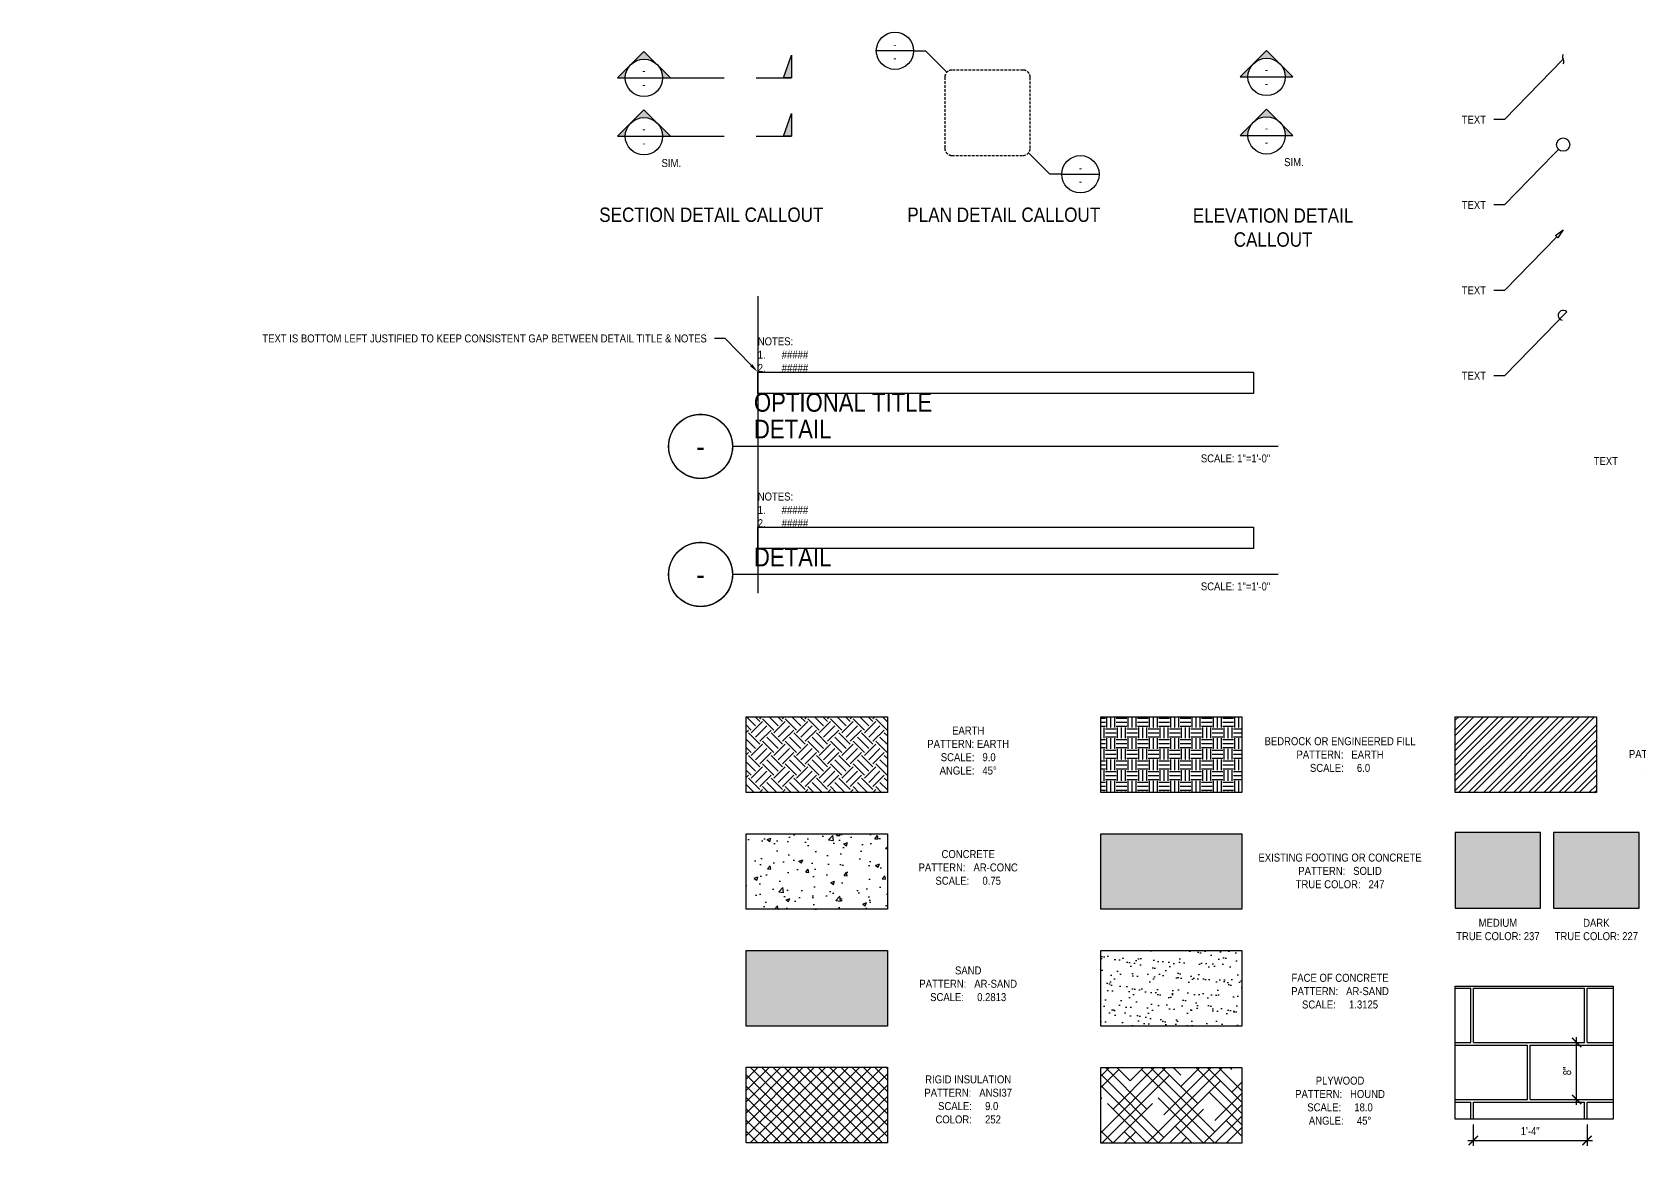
# Model space of a CAD drawing. Header units: inches. Extents: x -2661 to 42767, y -1222 to 9099.
# Drawn here: x 15512.8 to 15738.8, y 1473.1 to 1629.7 of the extents above; entities that cross this region are included whole.
import ezdxf
from ezdxf import colors
from ezdxf.entities.mleader import LeaderData, LeaderLine
from ezdxf.enums import TextEntityAlignment as Align
from ezdxf.math import Vec2, Vec3

# ---------------------------------------------------------------- set-up
doc = ezdxf.new("R2010")
doc.units = ezdxf.units.IN
doc.header["$LTSCALE"] = 12
doc.header["$MEASUREMENT"] = 0
doc.header["$PDMODE"] = 3
doc.linetypes.add('HIDDEN2', pattern=[0.1875, 0.125, -0.0625])
doc.linetypes.add('PHANTOM2', pattern=[1.25, 0.625, -0.125, 0.125, -0.125, 0.125, -0.125])
doc.layers.get('0').update_dxf_attribs({"linetype": 'CONTINUOUS'})
doc.layers.get('DefPoints').update_dxf_attribs({"color": 251, "linetype": 'CONTINUOUS'})
doc.layers.add('DESIGNER COMMENTS', color=221, linetype='CONTINUOUS', plot=False)
for name, color, linetype in [('S-ANNO-DIMS', 2, 'CONTINUOUS'), ('S-ANNO-NOTE', 4, 'CONTINUOUS'), ('S-ANNO-NOTE-EXIST', 251, 'CONTINUOUS'), ('S-ANNO-SYMB', 4, 'CONTINUOUS'), ('S-DETL-SYMB', 4, 'CONTINUOUS')]:
    doc.layers.add(name, color=color, linetype=linetype)
doc.layers.add('S-ANNO-NONPLOT', color=253, linetype='CONTINUOUS', plot=False, transparency=0.5)
for name, color, linetype, true_color, transparency in [('S-HATCH-SOIL', 7, 'CONTINUOUS', 0x8f8f8f, 0.8), ('S-POCHE-227', 7, 'CONTINUOUS', 0xe3e3e3, 0.8), ('S-POCHE-237', 7, 'CONTINUOUS', 0xededed, 0.8), ('S-POCHE-247', 7, 'CONTINUOUS', 0xf7f7f7, 0.8)]:
    doc.layers.add(name, color=color, linetype=linetype, true_color=true_color, transparency=transparency)
doc.layers.add('S-HATCH1', color=1, linetype='CONTINUOUS', transparency=0.5)
doc.layers.add('S-HATCH2', color=2, linetype='CONTINUOUS', transparency=0.5)
doc.styles.add('Arial', font='arial.ttf', dxfattribs={"width": 0.85})
doc.dimstyles.new('DIM-12_Se', dxfattribs={"dimscale": 12, "dimtxt": 0.09375, "dimasz": 0.109375, "dimexe": 0.0625, "dimexo": 0.0625, "dimgap": 0.0625, "dimtad": 1, "dimdec": 4, "dimzin": 11, "dimdsep": 46, "dimlunit": 4, "dimtxsty": 'Arial', "dimblk": 'ARCHTICK', "dimcen": 0.125, "dimdle": 0.0625, "dimclrd": 256, "dimclre": 256, "dimclrt": 4, "dimadec": 0, "dimazin": 0, "dimtfac": 0.75, "dimtdec": 4, "dimtmove": 0, "dimatfit": 3, "dimfxl": 1, "dimfrac": 1, "dimtolj": 1, "dimtzin": 0, "dimarcsym": 0})

# ---------------------------------------------------------------- blocks, each defined once
blk = doc.blocks.new('_Integral')
at = {"color": 0, "linetype": 'ByBlock', "lineweight": -2}
for centre, start, end in [((0.44, -0.09), 102, 168), ((-0.44, 0.09), 282, 348)]:
    blk.add_arc(centre, 0.454, start, end, dxfattribs=at)
blk = doc.blocks.new('_DotBlank')
at = {"color": 0, "lineweight": -2}
blk.add_line((-0.5, 0), (-1, 0), dxfattribs=at)
blk.add_circle((0, 0), 0.5, dxfattribs=at)
blk = doc.blocks.new('_ClosedBlank')
at = {"color": 0, "linetype": 'ByBlock', "lineweight": -2}
for p, q in [((-1, 0.17), (0, 0)), ((-1, 0.17), (-1, -0.17)), ((0, 0), (-1, -0.17))]:
    blk.add_line(p, q, dxfattribs=at)
blk = doc.blocks.new('ARROW-LOOP')
at = {"color": 0}
blk.add_lwpolyline([(-1.81, 0), (0.54, 0, 1.317177), (-0.46, -0.28)], format="xyb", dxfattribs=at)
blk = doc.blocks.new('_ARCHTICK')
at = {"color": 0, "linetype": 'ByBlock', "const_width": 0.15}
blk.add_lwpolyline([(-0.5, -0.5), (0.5, 0.5)], dxfattribs=at)
blk = doc.blocks.new('*D802')
at = {"layer": 'DefPoints', "color": 0, "transparency": 16777216}
for p in [(15715.4, 1476.85), (15731.4, 1476.85), (15731.4, 1473.85)]:
    blk.add_point(p, dxfattribs=at)
at = {"layer": 'S-ANNO-DIMS', "lineweight": -2, "transparency": 16777216}
for p, q in [((15715.4, 1476.1), (15715.4, 1473.1)), ((15731.4, 1476.1), (15731.4, 1473.1)), ((15714.65, 1473.85), (15732.15, 1473.85))]:
    blk.add_line(p, q, dxfattribs=at)
at = {"layer": 'S-ANNO-DIMS', "lineweight": -2, "transparency": 16777216, "xscale": 1.3125, "yscale": 1.3125, "zscale": 1.3125, "rotation": 180}
blk.add_blockref('_ARCHTICK', (15715.4, 1473.85), dxfattribs=at)
at = {"layer": 'S-ANNO-DIMS', "lineweight": -2, "transparency": 16777216, "xscale": 1.3125, "yscale": 1.3125, "zscale": 1.3125}
blk.add_blockref('_ARCHTICK', (15731.4, 1473.85), dxfattribs=at)
at = {"layer": 'S-ANNO-DIMS', "color": 4, "transparency": 16777216, "insert": (15723.4, 1475.17), "char_height": 1.125, "attachment_point": 5, "style": 'Arial'}
blk.add_mtext('\\A1;1\'-4"', dxfattribs=at)
blk = doc.blocks.new('*D803')
at = {"layer": 'DefPoints', "color": 0, "transparency": 16777216}
for p in [(15729.93, 1487.63), (15729.93, 1487.63), (15729.93, 1479.63)]:
    blk.add_point(p, dxfattribs=at)
at = {"layer": 'S-ANNO-DIMS', "lineweight": -2, "transparency": 16777216}
blk.add_line((15729.93, 1478.88), (15729.93, 1488.38), dxfattribs=at)
at = {"layer": 'S-ANNO-DIMS', "lineweight": -2, "transparency": 16777216, "xscale": 1.3125, "yscale": 1.3125, "zscale": 1.3125}
for p, rotation in [((15729.93, 1487.63), 90), ((15729.93, 1479.63), 270)]:
    blk.add_blockref('_ARCHTICK', p, dxfattribs=dict(at, rotation=rotation))
at = {"layer": 'S-ANNO-DIMS', "color": 4, "transparency": 16777216, "insert": (15728.61, 1483.63), "char_height": 1.125, "attachment_point": 5, "rotation": 90, "style": 'Arial'}
blk.add_mtext('\\A1;8"', dxfattribs=at)
blk = doc.blocks.new('*U545')
at = {"layer": 'S-ANNO-SYMB', "color": 4, "linetype": 'ByBlock'}
blk.add_lwpolyline([(-24, 20), (-24, -20, 0.414214), (-20, -24), (20, -24, 0.414214), (24, -20), (24, 20, 0.414214), (20, 24), (-20, 24, 0.414214)], format="xyb", close=True, dxfattribs=at)
blk = doc.blocks.new('*U642')
at = {"layer": 'S-ANNO-SYMB', "color": 4}
blk.add_lwpolyline([(-18.72, 12), (-39.7, 12)], dxfattribs=at)
at = {"layer": 'S-ANNO-SYMB', "color": 2}
blk.add_lwpolyline([(-18.72, 12), (-12, 12), (0, 0)], dxfattribs=at)
at = {"layer": 'S-ANNO-SYMB', "color": 4}
blk.add_circle((-29.21, 12), 10.49, dxfattribs=at)
at = {"layer": 'S-ANNO-NOTE', "style": 'Arial', "width": 0.85}
blk.add_attdef('DETAILNO.', text='', height=4.5, dxfattribs=at).set_placement((-29.21, 12), align=Align.BOTTOM_CENTER)
blk.add_attdef('SHEETNO.', text='', height=4.5, dxfattribs=at).set_placement((-29.21, 8), align=Align.MIDDLE_CENTER)
blk = doc.blocks.new('*U643')
at = {"layer": 'S-ANNO-SYMB', "color": 2}
blk.add_lwpolyline([(18.72, -12), (12, -12), (0, 0)], dxfattribs=at)
at = {"layer": 'S-ANNO-SYMB', "color": 4}
blk.add_lwpolyline([(18.72, -12), (39.7, -12)], dxfattribs=at)
blk.add_circle((29.21, -12), 10.49, dxfattribs=at)
at = {"layer": 'S-ANNO-NOTE', "style": 'Arial', "width": 0.85}
blk.add_attdef('DETAILNO.', text='', height=4.5, dxfattribs=at).set_placement((29.22, -12), align=Align.BOTTOM_CENTER)
blk.add_attdef('SHEETNO.', text='', height=4.5, dxfattribs=at).set_placement((29.01, -16), align=Align.MIDDLE_CENTER)
blk = doc.blocks.new('*U1251')
h = blk.add_hatch(color=256)
edge = h.paths.add_edge_path()
edge.add_line((0.219, 0), (0.309, 0))
edge.add_line((0.309, 0), (0, 0.309))
edge.add_line((0, 0.309), (-0.309, 0))
edge.add_line((-0.309, 0), (-0.219, 0))
edge.add_arc((0, 0), 0.219, 0, 180, ccw=False)
blk.add_line((-0.219, 0), (0.219, 0))
at = {"color": 0, "linetype": 'PHANTOM2'}
for p, q in [((0.312, 0), (0.938, 0)), ((1.316, 0), (1.729, 0))]:
    blk.add_line(p, q, dxfattribs=at)
blk.add_lwpolyline([(0.219, 0), (0.309, 0), (0, 0.309), (-0.309, 0), (-0.219, 0, -1)], format="xyb", close=True)
blk.add_lwpolyline([(1.633, 0), (1.729, 0.267), (1.729, 0)], close=True)
blk.add_circle((0, 0), 0.219)
blk.add_solid([(1.729, 0.267), (1.633, 0), (1.729, 0)])
at = {"style": 'Arial', "width": 0.85, "flags": 8}
blk.add_attdef('VIEWNUMBER', text='', height=0.0938, dxfattribs=at).set_placement((0, 0.011), align=Align.BOTTOM_CENTER)
blk.add_attdef('SHEETNUMBER', text='', height=0.0938, dxfattribs=at).set_placement((0, -0.032), align=Align.TOP_CENTER)
blk.add_attdef('SIM/TYP', (0.206, -0.36), '', height=0.0938, dxfattribs=at)
blk = doc.blocks.new('*U1252')
h = blk.add_hatch(color=256)
edge = h.paths.add_edge_path()
edge.add_line((0.219, 0), (0.309, 0))
edge.add_line((0.309, 0), (0, 0.309))
edge.add_line((0, 0.309), (-0.309, 0))
edge.add_line((-0.309, 0), (-0.219, 0))
edge.add_arc((0, 0), 0.219, 0, 180, ccw=False)
blk.add_line((-0.219, 0), (0.219, 0))
blk.add_lwpolyline([(0.219, 0), (0.309, 0), (0, 0.309), (-0.309, 0), (-0.219, 0, -1)], format="xyb", close=True)
blk.add_circle((0, 0), 0.219)
at = {"style": 'Arial', "width": 0.85, "flags": 8}
blk.add_attdef('VIEWNUMBER', text='', height=0.0938, dxfattribs=at).set_placement((0, 0.011), align=Align.BOTTOM_CENTER)
blk.add_attdef('SHEETNUMBER', text='', height=0.0938, dxfattribs=at).set_placement((0, -0.032), align=Align.TOP_CENTER)
blk = doc.blocks.new('*U654')
at = {"const_width": 0.188}
for points in [[(-4.5, 0, -1), (4.5, 0, 3.732051)], [(-4.5, 0, 1), (4.5, 0, -3.732051)]]:
    blk.add_lwpolyline(points, format="xyb", dxfattribs=at)
blk.add_lwpolyline([(4.5, 0), (81.21, 0)], dxfattribs=at)
blk.add_circle((0, 0), 4.5)
at = {"style": 'Arial', "width": 0.85}
for tag, p in [('DWG_TITLE_1', (7.5, 6.19)), ('DWG_TITLE_2', (7.5, 2.44))]:
    blk.add_attdef(tag, text='', height=2.62, dxfattribs=at).set_placement(p, align=Align.MIDDLE_LEFT)
blk.add_attdef('#', text='', height=3, dxfattribs=at).set_placement((0, 0), align=Align.MIDDLE_CENTER)
blk.add_attdef('SCALE', text='', height=1.12, dxfattribs=at).set_placement((80.08, -1.12), align=Align.TOP_RIGHT)

msp = doc.modelspace()

# ---------------------------------------------------------------- hatches: boundary and pattern name
at = {"layer": 'S-HATCH-SOIL'}
h = msp.add_hatch(dxfattribs=at)
h.set_pattern_fill('EARTH', color=256, scale=9, angle=45, style=0)
h.set_pattern_definition([(45, (12016.267, -32.3803), (2e-16, 3.1819805), [2.25, -2.25]), (45, (12015.6704, -31.7837), (2e-16, 3.1819805), [2.25, -2.25]), (45, (12015.0738, -31.187), (2e-16, 3.1819805), [2.25, -2.25]), (135, (12015.0738, -30.7893), (-3.1819805, 7e-16), [2.25, -2.25]), (135, (12015.6704, -30.1927), (-3.1819805, 7e-16), [2.25, -2.25]), (135, (12016.267, -29.596), (-3.1819805, 7e-16), [2.25, -2.25])])
h.paths.add_polyline_path([(15613.18669, 1533.42175), (15633.0256, 1533.42175), (15633.0256, 1522.79012), (15613.18669, 1522.79012)])
h = msp.add_hatch(dxfattribs=at)
h.set_pattern_fill('EARTH', color=256, scale=6, style=0)
h.set_pattern_definition([(0, (12039.6835, -32.3803), (1.5, 1.5), [1.5, -1.5]), (0, (12039.6835, -31.8178), (1.5, 1.5), [1.5, -1.5]), (0, (12039.6835, -31.2553), (1.5, 1.5), [1.5, -1.5]), (90, (12039.871, -31.0678), (-1.5, 1.5), [1.5, -1.5]), (90, (12040.4335, -31.0678), (-1.5, 1.5), [1.5, -1.5]), (90, (12040.996, -31.0678), (-1.5, 1.5), [1.5, -1.5])])
h.paths.add_polyline_path([(15663.0256, 1533.42175), (15682.8645, 1533.42175), (15682.8645, 1522.79012), (15663.0256, 1522.79012)])
at = {"layer": 'S-HATCH1'}
h = msp.add_hatch(dxfattribs=at)
h.set_pattern_fill('STEEL', color=256, scale=12, style=0)
h.set_pattern_definition([(45, (12142.3673, -15.9461), (-1.0606602, 1.0606602), []), (45, (12142.3673, -15.1961), (-1.0606602, 1.0606602), [])])
h.paths.add_polyline_path([(15712.8645, 1533.42175), (15732.70341, 1533.42175), (15732.70341, 1522.79012), (15712.8645, 1522.79012)])
at = {"layer": 'S-HATCH1', "linetype": 'HIDDEN2', "ltscale": 0.75}
h = msp.add_hatch(dxfattribs=at)
h.set_pattern_fill('AR-B816C', color=256, style=0)
h.set_pattern_definition([(0, (15715.405, 1479.2545), (8, 8), [15.625, -0.375]), (0, (15707.405, 1479.6295), (8, 8), [15.625, -0.375]), (90, (15715.405, 1479.2545), (-8, 8), [-8.375, 7.625]), (90, (15715.03, 1479.2545), (-8, 8), [-8.375, 7.625])])
h.paths.add_polyline_path([(15712.8645, 1495.57174), (15735.05753, 1495.57174), (15735.05753, 1476.85188), (15712.8645, 1476.85188)])
at = {"layer": 'S-HATCH1'}
h = msp.add_hatch(dxfattribs=at)
h.set_pattern_fill('ANSI37', color=252, scale=9, style=0)
h.set_pattern_definition([(45, (12016.2671, -15.9244), (-0.79549513, 0.79549513), []), (135, (12016.2671, -15.9244), (-0.79549513, -0.79549513), [])])
h.paths.add_polyline_path([(15613.18669, 1484.14091), (15633.0256, 1484.14091), (15633.0256, 1473.50927), (15613.18669, 1473.50927)])
h = msp.add_hatch(dxfattribs=at)
h.set_pattern_fill('HOUND', color=252, scale=18, angle=45, style=0)
h.set_pattern_definition([(45, (12039.6835, -32.3803), (2.3864854, 3.97747564), [18, -9]), (135, (12039.6835, -32.3803), (2.3864854, -3.97747564), [18, -9])])
h.paths.add_polyline_path([(15663.0256, 1484.11921), (15682.8645, 1484.11921), (15682.8645, 1473.48757), (15663.0256, 1473.48757)])
at = {"layer": 'S-HATCH2'}
h = msp.add_hatch(dxfattribs=at)
h.set_pattern_fill('AR-CONC', color=256, scale=0.75, style=0)
h.set_pattern_definition([(50, (12016.267, -32.3803), (5.3794514, -0.470641), [0.5625, -6.1875]), (355, (12016.267, -32.3803), (-1.040635, 5.641441), [0.45, -4.95]), (100.45144, (12016.7153, -32.4195), (4.3388164, 5.1708), [0.4780514, -5.258566]), (46.1842, (12016.267, -30.88), (8.00431, -1.241395), [0.84375, -9.28125]), (96.63564, (12016.934, -30.984), (7.009965, 7.30589), [0.717078, -7.887853]), (351.18416, (12016.267, -30.88), (7.009965, 7.30589), [0.675, -7.425]), (21, (12017.017, -31.2553), (4.476803, -3.0196417), [0.5625, -6.1875]), (326, (12017.017, -31.2553), (1.824865, 5.438625), [0.45, -4.95]), (71.45144, (12017.39, -31.507), (6.301668, 2.4189836), [0.4780514, -5.258566]), (37.5, (12016.267, -32.3803), (0.0911989, 2.4967039), [0, -4.89, 0, -5.025, 0, -4.96875]), (7.5, (12016.267, -32.3803), (1.9730215, 2.9580878), [0, -2.865, 0, -4.7775, 0, -1.89375]), (327.5, (12014.5946, -32.3803), (4.0036683, -0.1691615), [0, -1.875, 0, -5.85, 0, -7.7625]), (317.5, (12013.8446, -32.3803), (4.3738963, 0.7507874), [0, -2.4375, 0, -3.885, 0, -5.5125])])
h.paths.add_polyline_path([(15613.18669, 1516.98757), (15633.0256, 1516.98757), (15633.0256, 1506.35593), (15613.18669, 1506.35593)])
h = msp.add_hatch(dxfattribs=at)
h.set_pattern_fill('AR-SAND', color=256, scale=0.28125, angle=30, style=0)
h.set_pattern_definition([(67.5, (12016.26706, -32.3803), (-0.28630286, 0.46045734), [0, -0.4275, 0, -0.478125, 0, -0.45703125]), (37.5, (12016.26706, -32.3803), (0.03419959, 0.93626396), [0, -0.230625, 0, -0.3853125, 0, -0.14765625]), (357.5, (12015.96747, -32.55326), (0.75771462, 0.439304573), [0, -0.140625, 0, -0.50625, 0, -0.6609375]), (347.5, (12015.9675, -32.55326), (0.60877806, 0.63651168), [0, -0.0703125, 0, -0.331875, 0, -0.3796875])])
h.paths.add_polyline_path([(15613.18669, 1500.55339), (15633.0256, 1500.55339), (15633.0256, 1489.92175), (15613.18669, 1489.92175)])
h = msp.add_hatch(dxfattribs=at)
h.set_pattern_fill('AR-SAND', color=256, scale=1.3125, angle=30, style=0)
h.set_pattern_definition([(67.5, (12039.6835, -32.3803), (-1.33608, 2.1488009), [0, -1.995, 0, -2.23125, 0, -2.1328125]), (37.5, (12039.6835, -32.3803), (0.159598, 4.3692318), [0, -1.07625, 0, -1.798125, 0, -0.6890625]), (357.5, (12038.2854, -33.1875), (3.5360016, 2.050088), [0, -0.65625, 0, -2.3625, 0, -3.084375]), (347.5, (12038.2854, -33.1875), (2.8409643, 2.9703878), [0, -0.328125, 0, -1.54875, 0, -1.771875])])
h.paths.add_polyline_path([(15663.0256, 1500.55339), (15682.8645, 1500.55339), (15682.8645, 1489.92175), (15663.0256, 1489.92175)])
at = {"layer": 'S-POCHE-227'}
h = msp.add_hatch(color=256, dxfattribs=at)
h.dxf.hatch_style = 1
h.paths.add_polyline_path([(15726.70341, 1506.51113), (15738.70341, 1506.51113), (15738.70341, 1517.14277), (15726.70341, 1517.14277)])
at = {"layer": 'S-POCHE-237'}
h = msp.add_hatch(color=256, dxfattribs=at)
h.dxf.hatch_style = 1
h.paths.add_polyline_path([(15712.8645, 1517.14277), (15712.8645, 1506.51113), (15724.8645, 1506.51113), (15724.8645, 1517.14277)])
at = {"layer": 'S-POCHE-247'}
h = msp.add_hatch(color=256, dxfattribs=at)
h.dxf.hatch_style = 1
h.paths.add_polyline_path([(15663.0256, 1516.98757), (15682.8645, 1516.98757), (15682.8645, 1506.35593), (15663.0256, 1506.35593)])

# ---------------------------------------------------------------- linework, layer by layer
at = {"layer": 'DESIGNER COMMENTS'}
for p, q in [((15614.80766, 1592.55624), (15614.80766, 1568.7861)), ((15614.80766, 1574.55624), (15614.80766, 1550.7861))]:
    msp.add_line(p, q, dxfattribs=at)
for points in [[(15614.80766, 1581.89463), (15684.51676, 1581.89463), (15684.51676, 1578.89463), (15614.80766, 1578.89463)], [(15614.80766, 1560.07753), (15684.51676, 1560.07753), (15684.51676, 1557.07753), (15614.80766, 1557.07753)]]:
    msp.add_lwpolyline(points, close=True, dxfattribs=at)
at = {"layer": 'S-ANNO-NONPLOT', "linetype": 'ByBlock'}
for points in [[(15613.18669, 1533.42175), (15633.0256, 1533.42175), (15633.0256, 1522.79012), (15613.18669, 1522.79012)], [(15663.0256, 1533.42175), (15682.8645, 1533.42175), (15682.8645, 1522.79012), (15663.0256, 1522.79012)], [(15712.8645, 1533.42175), (15732.70341, 1533.42175), (15732.70341, 1522.79012), (15712.8645, 1522.79012)], [(15613.18669, 1516.98757), (15633.0256, 1516.98757), (15633.0256, 1506.35593), (15613.18669, 1506.35593)], [(15663.0256, 1516.98757), (15682.8645, 1516.98757), (15682.8645, 1506.35593), (15663.0256, 1506.35593)], [(15712.8645, 1517.14277), (15712.8645, 1506.51113), (15724.8645, 1506.51113), (15724.8645, 1517.14277), (15712.8645, 1517.14277)], [(15726.70341, 1506.51113), (15738.70341, 1506.51113), (15738.70341, 1517.14277), (15726.70341, 1517.14277), (15726.70341, 1506.51113)], [(15613.18669, 1500.55339), (15633.0256, 1500.55339), (15633.0256, 1489.92175), (15613.18669, 1489.92175)], [(15663.0256, 1500.55339), (15682.8645, 1500.55339), (15682.8645, 1489.92175), (15663.0256, 1489.92175)], [(15712.8645, 1495.57174), (15735.05753, 1495.57174), (15735.05753, 1476.85188), (15712.8645, 1476.85188)], [(15613.18669, 1484.14091), (15633.0256, 1484.14091), (15633.0256, 1473.50927), (15613.18669, 1473.50927)], [(15663.0256, 1484.11921), (15682.8645, 1484.11921), (15682.8645, 1473.48757), (15663.0256, 1473.48757)]]:
    msp.add_lwpolyline(points, close=True, dxfattribs=at)

# ---------------------------------------------------------------- block references
at = {"layer": 'S-ANNO-NOTE'}
for p, values in [((15606.76789, 1571.43556), {'#': '-', 'DWG_TITLE_1': 'OPTIONAL TITLE', 'DWG_TITLE_2': 'DETAIL', 'SCALE': 'SCALE: 1"=1\'-0"'}), ((15606.76789, 1553.43556), {'#': '-', 'DWG_TITLE_2': 'DETAIL', 'SCALE': 'SCALE: 1"=1\'-0"'})]:
    msp.add_blockref('*U654', p, dxfattribs=at).add_auto_attribs(values)
at = {"layer": 'S-DETL-SYMB', "xscale": 0.25, "yscale": 0.25, "zscale": 0.25}
msp.add_blockref('*U642', (15641.39931, 1624.05437), dxfattribs=at).add_auto_attribs({'DETAILNO.': '-', 'SHEETNO.': '-'})
at = {"layer": 'S-DETL-SYMB', "color": 2}
ref = msp.add_blockref('*U1251', (15598.80964, 1623.25299), dxfattribs=dict(at, xscale=12, yscale=12, zscale=12))
ref.add_attrib('VIEWNUMBER', '-', dxfattribs={"layer": '0', "height": 1.125, "style": 'Arial', "width": 0.85, "flags": 8}).set_placement((15598.80964, 1623.38307), align=Align.BOTTOM_CENTER)
ref.add_attrib('SHEETNUMBER', '-', dxfattribs={"layer": '0', "height": 1.125, "style": 'Arial', "width": 0.85, "flags": 8}).set_placement((15598.80964, 1622.86348), align=Align.TOP_CENTER)
at = {"layer": 'S-DETL-SYMB', "color": 2, "xscale": 12, "yscale": 12, "zscale": 12}
msp.add_blockref('*U1252', (15686.34112, 1623.38307), dxfattribs=at).add_auto_attribs({'VIEWNUMBER': '-', 'SHEETNUMBER': '-'})
at = {"layer": 'S-DETL-SYMB', "linetype": 'HIDDEN2', "xscale": 0.25, "yscale": 0.25, "zscale": 0.25}
msp.add_blockref('*U545', (15647.10642, 1618.34726), dxfattribs=at)
at = {"layer": 'S-DETL-SYMB', "color": 2}
ref = msp.add_blockref('*U1251', (15598.80964, 1615.03456), dxfattribs=dict(at, xscale=12, yscale=12, zscale=12))
ref.add_attrib('VIEWNUMBER', '-', dxfattribs={"layer": '0', "height": 1.125, "style": 'Arial', "width": 0.85, "flags": 8}).set_placement((15598.80964, 1615.16464), align=Align.BOTTOM_CENTER)
ref.add_attrib('SHEETNUMBER', '-', dxfattribs={"layer": '0', "height": 1.125, "style": 'Arial', "width": 0.85, "flags": 8}).set_placement((15598.80964, 1614.64505), align=Align.TOP_CENTER)
ref.add_attrib('SIM/TYP', 'SIM.', (15601.28456, 1610.71129), dxfattribs={"layer": '0', "height": 1.125, "style": 'Arial', "width": 0.85})
ref = msp.add_blockref('*U1252', (15686.34112, 1615.16464), dxfattribs=dict(at, xscale=12, yscale=12, zscale=12))
ref.add_attrib('VIEWNUMBER', '-', dxfattribs={"layer": '0', "height": 1.125, "style": 'Arial', "width": 0.85, "flags": 8}).set_placement((15686.34112, 1615.29473), align=Align.BOTTOM_CENTER)
ref.add_attrib('SHEETNUMBER', '-', dxfattribs={"layer": '0', "height": 1.125, "style": 'Arial', "width": 0.85, "flags": 8}).set_placement((15686.34112, 1614.77513), align=Align.TOP_CENTER)
ref.add_attrib('SIM/TYP', 'SIM.', (15688.81604, 1610.84137), dxfattribs={"layer": '0', "height": 1.125, "style": 'Arial', "width": 0.85})
at = {"layer": 'S-DETL-SYMB'}
ref = msp.add_blockref('*U643', (15652.86747, 1612.69857), dxfattribs=dict(at, xscale=0.25, yscale=0.25, zscale=0.25))
ref.add_attrib('DETAILNO.', '-', dxfattribs={"layer": 'S-ANNO-NOTE', "height": 1.125, "style": 'Arial', "width": 0.85}).set_placement((15660.17022, 1609.69857), align=Align.BOTTOM_CENTER)
ref.add_attrib('SHEETNO.', '-', dxfattribs={"layer": 'S-ANNO-NOTE', "height": 1.125, "style": 'Arial', "width": 0.85}).set_placement((15660.17022, 1608.69962), align=Align.MIDDLE_CENTER)

# ---------------------------------------------------------------- texts
at = {"layer": 'S-ANNO-NOTE', "color": 191, "char_height": 2.025, "attachment_point": 8, "style": 'Arial'}
for s, insert in [('SECTION DETAIL CALLOUT', (15608.28227, 1602.96675)), ('PLAN DETAIL CALLOUT', (15649.39754, 1602.96675))]:
    msp.add_mtext(s, dxfattribs=dict(at, insert=insert))
at = {"layer": 'S-ANNO-NOTE', "color": 191, "insert": (15687.25898, 1599.48172), "char_height": 2.025, "width": 23.0500989, "attachment_point": 8, "style": 'Arial'}
msp.add_mtext('ELEVATION DETAIL CALLOUT', dxfattribs=at)
at = {"layer": 'S-ANNO-NOTE', "char_height": 1.125, "style": 'Arial'}
for s, insert, width, attachment_point in [('NOTES:\\P\\pxi-3,l3,t3;1.^I#####\\P2.^I#####', (15614.80766, 1581.89463), 68.9394393, 7), ('NOTES:\\P\\pxi-3,l3,t3;1.^I#####\\P2.^I#####', (15614.80766, 1560.07753), 68.9394393, 7), ('EARTH\\PPATTERN: EARTH\\PSCALE:   9.0\\PANGLE:   45%%D', (15644.39327, 1528.67285), 29.4226747, 5), ('\\pxqc;BEDROCK OR ENGINEERED FILL\\PPATTERN:   EARTH \\PSCALE:     6.0', (15696.66982, 1528.10593), 29.4226747, 5), ('STEEL\\PPATTERN:^ISTEEL \\PSCALE:^I12', (15742.88758, 1528.18353), 29.4226747, 5), ('CONCRETE\\PPATTERN:   AR-CONC \\PSCALE:     0.75', (15644.39327, 1512.23867), 29.4226747, 5), ('EXISTING FOOTING OR CONCRETE\\PPATTERN:   SOLID\\PTRUE COLOR:   247', (15696.66982, 1511.74935), 29.4226747, 5), ('MEDIUM \\PTRUE COLOR: 237', (15718.8645, 1503.51113), 29.4226747, 5), ('DARK\\PTRUE COLOR: 227', (15732.70341, 1503.51113), 29.4226747, 5), ('SAND\\PPATTERN:   AR-SAND \\PSCALE:     0.2813', (15644.39327, 1495.88208), 29.4226747, 5), ('FACE OF CONCRETE\\PPATTERN:   AR-SAND \\PSCALE:     1.3125', (15696.66982, 1494.8434), 29.4226747, 5), ('RIGID INSULATION\\PPATTERN:   ANSI37 \\PSCALE:     9.0\\PCOLOR:     252', (15644.39327, 1479.6248), 29.4226747, 5), ('PLYWOOD\\PPATTERN:   HOUND \\PSCALE:     18.0\\PANGLE:     45%%D', (15696.66982, 1479.4479), 29.4226747, 5)]:
    msp.add_mtext(s, dxfattribs=dict(at, insert=insert, width=width, attachment_point=attachment_point))
at = {"layer": 'S-ANNO-NOTE-EXIST', "insert": (15734.04311, 1569.37763), "char_height": 1.125, "width": 8.9172865, "attachment_point": 5, "style": 'Arial'}
msp.add_mtext('TEXT', dxfattribs=at)

# ---------------------------------------------------------------- dimensions: what is measured, and where the dimension line sits
at = {"layer": 'S-ANNO-DIMS'}
for base, p1, p2, angle, picture, middle in [((15729.93378, 1487.62952), (15729.93378, 1479.62952), (15729.93378, 1487.62952), 270, '*D803', (15728.60938, 1483.62952)), ((15731.40489, 1473.85188), (15715.40489, 1476.85188), (15731.40489, 1476.85188), 180, '*D802', (15723.40489, 1475.16668))]:
    dim = msp.add_linear_dim(base=base, p1=p1, p2=p2, angle=angle, dimstyle='DIM-12_Se', dxfattribs=at)
    dim.commit()
    dim.dimension.update_dxf_attribs({"geometry": picture, "text_midpoint": middle})

# ---------------------------------------------------------------- leaders
at = {"layer": 'S-ANNO-NOTE'}
ml = msp.add_multileader_mtext('Standard', dxfattribs=at)
ml.set_content('TEXT', color=4, style='Arial')
ml.set_leader_properties(color=2)
ml.set_arrow_properties(name='INTEGRAL')
ml.build(insert=Vec2(0, 0))
ml.multileader.update_dxf_attribs({"dogleg_length": 0.36, "arrow_head_size": 1.3125, "scale": 12})
ctx = ml.context
ctx.base_point, ctx.scale, ctx.char_height, ctx.arrow_head_size, ctx.landing_gap_size, ctx.plane_origin = Vec3(15791.09161, 1617.37763), 12, 1.125, 1.3125, 1.08, Vec3(15842.97595, 1915.71245)
ctx.text_align_type = 2
notes = []
notes.append((ctx, [(0, (1, 1, 0), (15798.10761, 1617.37763), (-1, 0), 1.5, [(0, [(15806.37885, 1625.64887)], 0, [])])]))
ctx.mtext.insert, ctx.mtext.width, ctx.mtext.alignment, ctx.mtext.flow_direction = Vec3(15795.52761, 1617.94013), 20, 3, 5
ml = msp.add_multileader_mtext('Standard', dxfattribs=at)
ml.set_content('\\A1;{\\C4;MAKE SURE THIS ARROW SIZE IS \\H0.7x;\\S5#32;\\H1.4286x;" ONLY FOR 4x, 8x AND 12x SCALE FACTORS}', color=4, style='Arial')
ml.set_leader_properties(color=2)
ml.set_arrow_properties(name='DOTBLANK')
ml.build(insert=Vec2(0, 0))
ml.multileader.update_dxf_attribs({"dogleg_length": 0.36, "arrow_head_size": 1.875, "scale": 12})
ctx = ml.context
ctx.base_point, ctx.scale, ctx.char_height, ctx.arrow_head_size, ctx.landing_gap_size, ctx.plane_origin = Vec3(15774.504, 1605.37763), 12, 1.125, 1.875, 1.08, Vec3(15841.67821, 1903.71245)
ctx.text_align_type = 2
notes.append((ctx, [(0, (1, 1, 0), (15798.10761, 1605.37763), (-1, 0), 1.5, [(0, [(15806.37885, 1613.64887)], 0, [])])]))
ctx.mtext.insert, ctx.mtext.width, ctx.mtext.defined_height, ctx.mtext.alignment, ctx.mtext.flow_direction = Vec3(15795.52761, 1605.94972), 20, 3.77427, 3, 5
ml = msp.add_multileader_mtext('Standard', dxfattribs=at)
ml.set_content('\\A1;{\\C4;(\\H0.7x;\\S7#64;\\H1.4286x;"x12) = ARROW SIZE 1\\H0.7x;\\S5#16;\\H1.4286x;"\\P(\\H0.7x;\\S3#32;\\H1.4286x;"x12) = TEXT HEIGHT 1\\H0.7x;\\S1#8;\\H1.4286x;"}', color=4, style='Arial')
ml.set_leader_properties(color=2)
ml.build(insert=Vec2(0, 0))
ml.multileader.update_dxf_attribs({"dogleg_length": 0.36, "arrow_head_size": 1.3125, "scale": 12})
ctx = ml.context
ctx.base_point, ctx.scale, ctx.char_height, ctx.arrow_head_size, ctx.landing_gap_size, ctx.plane_origin = Vec3(15776.15469, 1593.37763), 12, 1.125, 1.3125, 1.08, Vec3(15842.97595, 1891.71245)
ctx.text_align_type = 2
notes.append((ctx, [(0, (1, 1, 0), (15798.10761, 1593.37763), (-1, 0), 1.5, [(0, [(15806.37885, 1601.64887)], 0, [])])]))
ctx.mtext.insert, ctx.mtext.width, ctx.mtext.alignment, ctx.mtext.flow_direction = Vec3(15795.52761, 1594.10551), 20, 3, 5
ml = msp.add_multileader_mtext('Standard', dxfattribs=at)
ml.set_content('TEXT', color=4, style='Arial')
ml.set_leader_properties(color=2)
ml.set_arrow_properties(name='ARROW-LOOP')
ml.build(insert=Vec2(0, 0))
ml.multileader.update_dxf_attribs({"dogleg_length": 0.36, "arrow_head_size": 1.3125, "scale": 12})
ctx = ml.context
ctx.base_point, ctx.scale, ctx.char_height, ctx.arrow_head_size, ctx.landing_gap_size, ctx.plane_origin = Vec3(15791.09161, 1581.37763), 12, 1.125, 1.3125, 1.08, Vec3(15842.97595, 1879.71245)
ctx.text_align_type = 2
notes.append((ctx, [(0, (1, 1, 0), (15798.10761, 1581.37763), (-1, 0), 1.5, [(0, [(15806.37885, 1589.64887)], 0, [])])]))
ctx.mtext.insert, ctx.mtext.width, ctx.mtext.alignment, ctx.mtext.flow_direction = Vec3(15795.52761, 1581.94013), 20, 3, 5
ml = msp.add_multileader_mtext('Standard', dxfattribs=at)
ml.set_content('\\A1;{\\C256;TEXT IS BOTTOM LEFT JUSTIFIED TO KEEP CONSISTENT GAP BETWEEN DETAIL TITLE & NOTES}', color=4, style='Arial')
ml.set_leader_properties(color=2)
ml.build(insert=Vec2(0, 0))
ml.multileader.update_dxf_attribs({"dogleg_length": 0.36, "arrow_head_size": 1.3125, "scale": 12})
ctx = ml.context
ctx.base_point, ctx.scale, ctx.char_height, ctx.arrow_head_size, ctx.landing_gap_size, ctx.plane_origin = Vec3(15584.77257, 1586.60491), 12, 1.125, 1.3125, 1.08, Vec3(15645.96297, 1860.48908)
ctx.text_align_type = 2
notes.append((ctx, [(0, (1, 1, 0), (15610.22476, 1586.60491), (-1, 0), 1.5, [(0, [(15614.80766, 1581.89463)], 0, [])])]))
ctx.mtext.insert, ctx.mtext.width, ctx.mtext.defined_height, ctx.mtext.alignment, ctx.mtext.flow_direction = Vec3(15607.64476, 1587.18046), 21.8386673, 6.3354, 3, 5
ml = msp.add_multileader_mtext('Standard', dxfattribs=at)
ml.set_content('TEXT', color=4, style='Arial')
ml.set_leader_properties(color=2)
ml.build(insert=Vec2(0, 0))
ml.multileader.update_dxf_attribs({"dogleg_length": 21.88349, "arrow_head_size": 1.3125, "scale": 12})
ctx = ml.context
ctx.base_point, ctx.scale, ctx.char_height, ctx.arrow_head_size, ctx.landing_gap_size, ctx.plane_origin = Vec3(15791.09161, 1569.37763), 12, 1.125, 1.3125, 1.08, Vec3(15853.78457, 2009.43868)
ctx.text_align_type = 2
notes.append((ctx, [(0, (1, 1, 0), (15798.10761, 1569.37763), (-1, 0), 1.5, [(0, [(15806.37885, 1569.37763), (15802.24323, 1573.51325)], 0, [])])]))
ctx.mtext.insert, ctx.mtext.width, ctx.mtext.alignment, ctx.mtext.flow_direction = Vec3(15795.52761, 1569.94013), 20, 3, 5
ml = msp.add_multileader_mtext('Standard', dxfattribs=at)
ml.set_content('TEXT', color=4, style='Arial')
ml.set_leader_properties(color=2)
ml.build(insert=Vec2(0, 0))
ml.multileader.update_dxf_attribs({"dogleg_length": 0.36, "arrow_head_size": 1.3125, "scale": 12})
ctx = ml.context
ctx.base_point, ctx.scale, ctx.char_height, ctx.arrow_head_size, ctx.landing_gap_size, ctx.plane_origin = Vec3(15791.09161, 1557.37763), 12, 1.125, 1.3125, 1.08, Vec3(15842.97595, 1855.71245)
ctx.text_align_type = 2
notes.append((ctx, [(0, (1, 1, 0), (15798.10761, 1557.37763), (-1, 0), 1.5, [(1, [(15806.37885, 1565.64887), (15806.37885, 1548.89235)], 0, [])])]))
ctx.mtext.insert, ctx.mtext.width, ctx.mtext.alignment, ctx.mtext.flow_direction = Vec3(15795.52761, 1557.94013), 20, 3, 5
at = {"layer": 'S-ANNO-NOTE-EXIST'}
ml = msp.add_multileader_mtext('Standard', dxfattribs=at)
ml.set_content('{\\C256;TEXT}', color=4, style='Arial')
ml.set_leader_properties(color=256)
ml.set_arrow_properties(name='INTEGRAL')
ml.build(insert=Vec2(0, 0))
ml.multileader.update_dxf_attribs({"dogleg_length": 0.36, "arrow_head_size": 1.3125, "scale": 12})
ctx = ml.context
ctx.base_point, ctx.scale, ctx.char_height, ctx.arrow_head_size, ctx.landing_gap_size, ctx.plane_origin = Vec3(15712.75587, 1617.37763), 12, 1.125, 1.3125, 1.08, Vec3(15763.26462, 1915.71245)
ctx.text_align_type = 2
notes.append((ctx, [(0, (1, 1, 0), (15719.77187, 1617.37763), (-1, 0), 1.5, [(0, [(15728.04311, 1625.86291)], 0, [])])]))
ctx.mtext.insert, ctx.mtext.width, ctx.mtext.alignment, ctx.mtext.flow_direction = Vec3(15717.19187, 1617.94013), 24, 3, 5
ml = msp.add_multileader_mtext('Standard', dxfattribs=at)
ml.set_content('{\\C256;TEXT}', color=4, style='Arial')
ml.set_leader_properties(color=256)
ml.set_arrow_properties(name='DOTBLANK')
ml.build(insert=Vec2(0, 0))
ml.multileader.update_dxf_attribs({"dogleg_length": 0.36, "arrow_head_size": 1.875, "scale": 12})
ctx = ml.context
ctx.base_point, ctx.scale, ctx.char_height, ctx.arrow_head_size, ctx.landing_gap_size, ctx.plane_origin = Vec3(15712.75587, 1605.37763), 12, 1.125, 1.875, 1.08, Vec3(15763.26462, 1903.71245)
ctx.text_align_type = 2
notes.append((ctx, [(0, (1, 1, 0), (15719.77187, 1605.37763), (-1, 0), 1.5, [(0, [(15728.04311, 1613.86291)], 0, [])])]))
ctx.mtext.insert, ctx.mtext.width, ctx.mtext.alignment, ctx.mtext.flow_direction = Vec3(15717.19187, 1605.94013), 24, 3, 5
ml = msp.add_multileader_mtext('Standard', dxfattribs=at)
ml.set_content('{\\C256;TEXT}', color=4, style='Arial')
ml.set_leader_properties(color=256)
ml.set_arrow_properties(name='CLOSEDBLANK')
ml.build(insert=Vec2(0, 0))
ml.multileader.update_dxf_attribs({"dogleg_length": 0.36, "arrow_head_size": 1.3125, "scale": 12})
ctx = ml.context
ctx.base_point, ctx.scale, ctx.char_height, ctx.arrow_head_size, ctx.landing_gap_size, ctx.plane_origin = Vec3(15712.75587, 1593.37763), 12, 1.125, 1.3125, 1.08, Vec3(15763.26462, 1891.71245)
ctx.text_align_type = 2
notes.append((ctx, [(0, (1, 1, 0), (15719.77187, 1593.37763), (-1, 0), 1.5, [(0, [(15728.04311, 1601.86291)], 0, [])])]))
ctx.mtext.insert, ctx.mtext.width, ctx.mtext.alignment, ctx.mtext.flow_direction = Vec3(15717.19187, 1593.94013), 24, 3, 5
ml = msp.add_multileader_mtext('Standard', dxfattribs=at)
ml.set_content('{\\C256;TEXT}', color=4, style='Arial')
ml.set_leader_properties(color=256)
ml.set_arrow_properties(name='ARROW-LOOP')
ml.build(insert=Vec2(0, 0))
ml.multileader.update_dxf_attribs({"dogleg_length": 0.36, "arrow_head_size": 1.3125, "scale": 12})
ctx = ml.context
ctx.base_point, ctx.scale, ctx.char_height, ctx.arrow_head_size, ctx.landing_gap_size, ctx.plane_origin = Vec3(15712.75587, 1581.37763), 12, 1.125, 1.3125, 1.08, Vec3(15763.26462, 1879.71245)
ctx.text_align_type = 2
notes.append((ctx, [(0, (1, 1, 0), (15719.77187, 1581.37763), (-1, 0), 1.5, [(0, [(15728.04311, 1589.86291)], 0, [])])]))
ctx.mtext.insert, ctx.mtext.width, ctx.mtext.alignment, ctx.mtext.flow_direction = Vec3(15717.19187, 1581.94013), 24, 3, 5
for ctx, leaders in notes:
    for number, flags, end, landing, length, lines in leaders:
        leader = LeaderData()
        leader.index, (leader.has_last_leader_line, leader.has_dogleg_vector, leader.attachment_direction) = number, flags
        leader.last_leader_point, leader.dogleg_vector, leader.dogleg_length = Vec3(end), Vec3(landing), length
        for number, points, colour, breaks in lines:
            line = LeaderLine()
            line.index, line.vertices, line.color, line.breaks = number, Vec3.list(points), colors.encode_raw_color(colour), breaks
            leader.lines.append(line)
        ctx.leaders.append(leader)

doc.saveas('drawing.dxf')
